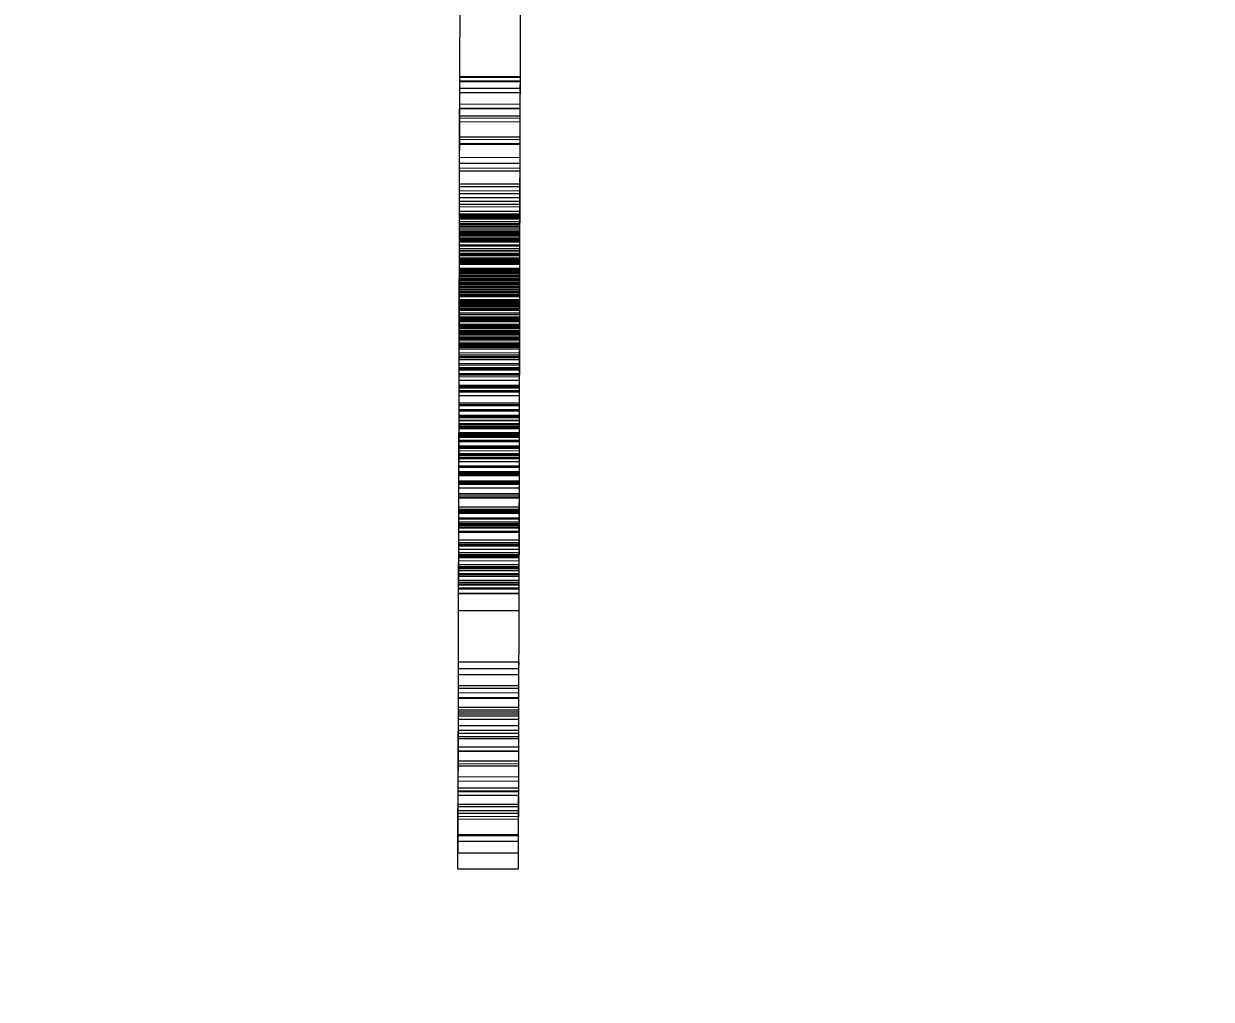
# Model space of a CAD drawing. Header units: millimetres. Extents: x -106145 to 154907, y -84585 to 152038.
# Drawn here: x 58778.1 to 58896.6, y 57751.4 to 57848.7 of the extents above; entities that cross this region are included whole.
import ezdxf

# ---------------------------------------------------------------- set-up
doc = ezdxf.new("R2010")
doc.units = ezdxf.units.MM
for name, color, linetype, lineweight in [('A-ANNO-DIMS', 211, 'Continuous', 9), ('A-ANNO-DIMS-300', 211, 'Continuous', 9), ('A-GENM', 13, 'Continuous', 5)]:
    doc.layers.add(name, color=color, linetype=linetype, lineweight=lineweight)
doc.styles.add('RomanS', font='romans__.ttf', dxfattribs={"width": 0.8, "height": 1200})
doc.dimstyles.new('Diagonal_-_4_mm_RomanS', dxfattribs={"dimscale": 304.8, "dimtxt": 1219.023462, "dimasz": 1.476378, "dimexe": 0.984252, "dimexo": 0.0625, "dimgap": 0.19685, "dimtad": 1, "dimdec": 0, "dimzin": 0, "dimdsep": 46, "dimtxsty": 'RomanS', "dimblk1": 'OBLIQUE', "dimblk2": 'OBLIQUE', "dimsah": 1, "dimcen": 0.09, "dimdle": 2.362205, "dimazin": 0, "dimtfac": 1, "dimtdec": 4, "dimtix": 1, "dimtmove": 0, "dimatfit": 3, "dimfxl": 2.362205, "dimfxlon": 1, "dimtvp": 1, "dimtolj": 1, "dimtzin": 0, "dimarcsym": 2})

# ---------------------------------------------------------------- blocks, each defined once
blk = doc.blocks.new('DIMBLOCK33-Site Plan')
at = {"layer": 'A-ANNO-DIMS-300', "transparency": 16777216}
for p, q in [((-65454.82, 47705.61), (79277.8, 131267.03)), ((79014.26, 130283.49), (78504.26, 131166.84)), ((78654.26, 130907.03), (79014.26, 130283.49)), ((-64471.28, 47442.07), (-64981.28, 48325.42)), ((-64831.28, 48065.61), (-64471.28, 47442.07))]:
    blk.add_line(p, q, dxfattribs=at)
at = {"layer": 'A-ANNO-DIMS-300', "lineweight": 35, "transparency": 16777216}
for p, q in [((78654.26, 130907.03), (78736.62, 131214.39)), ((78654.26, 130907.03), (78571.91, 130599.67)), ((-64831.28, 48065.61), (-64748.93, 48372.97)), ((-64831.28, 48065.61), (-64913.64, 47758.26))]:
    blk.add_line(p, q, dxfattribs=at)
at = {"layer": 'A-ANNO-DIMS-300', "color": 0, "transparency": 16777216, "insert": (3725.25, 89578.44), "char_height": 1200, "width": 6511.9447, "attachment_point": 1, "rotation": 30, "line_spacing_factor": 0.983083, "style": 'RomanS'}
blk.add_mtext('165683', dxfattribs=at)
blk = doc.blocks.new('_Oblique')
at = {"color": 0, "linetype": 'ByBlock', "lineweight": -2}
blk.add_line((-0.5, -0.5), (0.5, 0.5), dxfattribs=at)

msp = doc.modelspace()

# ---------------------------------------------------------------- linework, layer by layer
at = {"layer": 'A-GENM'}
for p, q in [((58821.62, 57843.48), (58821.7, 57883.2)), ((58827.7, 57883.18), (58827.62, 57843.47)), ((58821.61, 57841.48), (58821.62, 57843.73)), ((58827.62, 57843.71), (58827.61, 57841.47)), ((58821.61, 57841.87), (58821.62, 57843.48)), ((58821.61, 57840.33), (58821.62, 57843.05)), ((58821.62, 57843.48), (58827.62, 57843.47)), ((58821.62, 57843.39), (58827.62, 57843.38)), ((58821.62, 57843.05), (58827.62, 57843.04)), ((58827.61, 57842.96), (58821.62, 57842.98)), ((58821.62, 57842.98), (58827.61, 57842.96)), ((58827.62, 57843.47), (58827.61, 57841.86)), ((58827.62, 57843.04), (58827.61, 57840.31)), ((58821.59, 57830.05), (58821.61, 57842.31)), ((58821.61, 57842.31), (58827.61, 57842.3)), ((58821.61, 57841.89), (58827.61, 57841.88)), ((58821.61, 57839.33), (58821.61, 57841.87)), ((58821.61, 57841.87), (58827.61, 57841.86)), ((58827.61, 57842.3), (58827.59, 57830.04)), ((58827.61, 57841.86), (58827.61, 57839.32)), ((58821.6, 57836.78), (58821.61, 57840.33)), ((58821.6, 57837.2), (58821.6, 57840.27)), ((58821.6, 57840.27), (58827.6, 57840.25)), ((58821.61, 57840.73), (58827.61, 57840.72)), ((58821.61, 57840.33), (58827.61, 57840.31)), ((58827.61, 57840.31), (58827.6, 57836.76)), ((58827.6, 57840.25), (58827.6, 57837.19)), ((58821.59, 57832.76), (58821.61, 57839.33)), ((58827.6, 57839.5), (58821.6, 57839.52)), ((58821.61, 57839.33), (58827.61, 57839.32)), ((58821.61, 57838.96), (58827.61, 57838.94)), ((58827.61, 57839.32), (58827.59, 57832.75)), ((58821.59, 57834.34), (58821.6, 57837.2)), ((58821.59, 57835.42), (58821.6, 57837.2)), ((58821.59, 57832.5), (58821.6, 57836.78)), ((58821.6, 57837.45), (58827.6, 57837.44)), ((58821.6, 57837.2), (58827.6, 57837.19)), ((58821.6, 57837.2), (58827.6, 57837.19)), ((58821.6, 57837.2), (58827.6, 57837.19)), ((58827.6, 57836.76), (58821.6, 57836.78)), ((58827.6, 57836.65), (58821.6, 57836.67)), ((58827.6, 57837.19), (58827.59, 57834.33)), ((58827.6, 57837.19), (58827.59, 57835.4)), ((58827.6, 57836.76), (58827.59, 57832.49)), ((58821.58, 57831.41), (58821.59, 57835.42)), ((58821.59, 57835.42), (58827.59, 57835.4)), ((58827.59, 57835.4), (58827.58, 57831.4)), ((58821.58, 57831.01), (58821.59, 57834.34)), ((58821.59, 57834.83), (58827.59, 57834.82)), ((58821.59, 57834.82), (58827.59, 57834.81)), ((58821.59, 57834.34), (58827.59, 57834.33)), ((58827.59, 57834.33), (58827.58, 57831)), ((58821.6, 57834.05), (58827.6, 57834.04)), ((58821.58, 57829.44), (58821.59, 57832.5)), ((58821.59, 57832.76), (58827.59, 57832.75)), ((58821.59, 57832.5), (58827.59, 57832.49)), ((58821.59, 57832.08), (58827.59, 57832.07)), ((58827.59, 57832.49), (58827.58, 57829.42)), ((58821.57, 57827.18), (58821.58, 57831.41)), ((58821.57, 57826.59), (58821.58, 57831.01)), ((58821.58, 57831.79), (58827.58, 57831.78)), ((58821.58, 57831.41), (58827.58, 57831.4)), ((58821.58, 57828.54), (58821.59, 57831.19)), ((58827.58, 57831), (58821.58, 57831.01)), ((58821.58, 57828.03), (58821.59, 57830.68)), ((58821.59, 57830.74), (58827.59, 57830.73)), ((58827.58, 57831.4), (58827.57, 57827.17)), ((58827.58, 57831), (58827.57, 57826.58)), ((58827.59, 57831.18), (58827.58, 57828.53)), ((58827.59, 57830.67), (58827.58, 57828.02)), ((58821.58, 57827.91), (58821.59, 57830.6)), ((58821.58, 57829.27), (58821.59, 57830.58)), ((58827.58, 57830.44), (58821.58, 57830.46)), ((58821.58, 57829.47), (58821.59, 57830.05)), ((58821.58, 57827.92), (58821.59, 57829.78)), ((58821.58, 57828.36), (58821.59, 57829.63)), ((58821.59, 57830.05), (58827.59, 57830.04)), ((58821.59, 57829.63), (58821.59, 57830.05)), ((58821.59, 57829.79), (58827.59, 57829.78)), ((58821.59, 57829.78), (58827.59, 57829.77)), ((58821.59, 57829.71), (58827.59, 57829.69)), ((58821.59, 57829.63), (58827.59, 57829.62)), ((58821.59, 57829.53), (58827.59, 57829.52)), ((58827.59, 57830.58), (58827.58, 57827.9)), ((58827.59, 57830.57), (58827.58, 57829.26)), ((58827.59, 57830.04), (58827.58, 57829.45)), ((58827.59, 57829.77), (58827.58, 57827.9)), ((58827.59, 57829.62), (58827.58, 57828.35)), ((58827.59, 57830.04), (58827.59, 57829.62)), ((58821.57, 57824.84), (58821.58, 57828.54)), ((58821.58, 57827.92), (58821.58, 57829.47)), ((58821.58, 57829.47), (58827.58, 57829.45)), ((58821.58, 57827.61), (58821.58, 57829.44)), ((58821.58, 57829.44), (58827.58, 57829.42)), ((58827.58, 57829.35), (58821.58, 57829.36)), ((58821.58, 57827.41), (58821.58, 57829.27)), ((58821.58, 57829.27), (58827.58, 57829.26)), ((58821.58, 57829.02), (58827.58, 57829.01)), ((58821.58, 57828.82), (58827.58, 57828.8)), ((58821.58, 57828.71), (58827.58, 57828.7)), ((58821.58, 57828.54), (58827.58, 57828.53)), ((58821.58, 57828.18), (58821.58, 57828.52)), ((58821.58, 57828.52), (58827.58, 57828.5)), ((58821.58, 57826.11), (58821.58, 57828.36)), ((58821.58, 57828.36), (58827.58, 57828.35)), ((58827.58, 57828.53), (58827.57, 57824.83)), ((58827.58, 57829.45), (58827.58, 57827.9)), ((58827.58, 57829.42), (58827.58, 57827.6)), ((58827.58, 57829.26), (58827.58, 57827.39)), ((58827.58, 57828.5), (58827.58, 57828.17)), ((58827.58, 57828.35), (58827.58, 57826.1)), ((58821.57, 57824.33), (58821.58, 57828.03)), ((58821.57, 57824.76), (58821.58, 57827.96)), ((58821.57, 57824.98), (58821.58, 57827.91)), ((58821.57, 57824.21), (58821.57, 57827.18)), ((58821.57, 57827.18), (58827.57, 57827.17)), ((58821.58, 57827.22), (58821.58, 57828.18)), ((58821.58, 57828.18), (58827.58, 57828.17)), ((58821.58, 57828.03), (58827.58, 57828.02)), ((58821.58, 57827.64), (58821.58, 57828.01)), ((58821.58, 57827.59), (58821.58, 57828.01)), ((58821.58, 57827.67), (58821.58, 57828.01)), ((58821.58, 57828.01), (58827.58, 57827.99)), ((58821.58, 57828.01), (58827.58, 57827.99)), ((58821.58, 57828.01), (58827.58, 57827.99)), ((58821.58, 57827.96), (58827.58, 57827.94)), ((58821.58, 57825.69), (58821.58, 57827.92)), ((58821.58, 57827.92), (58827.58, 57827.9)), ((58821.58, 57825.71), (58821.58, 57827.92)), ((58821.58, 57827.92), (58827.58, 57827.9)), ((58821.58, 57827.91), (58827.58, 57827.9)), ((58821.58, 57825.69), (58821.58, 57827.85)), ((58821.58, 57827.85), (58827.58, 57827.83)), ((58821.58, 57827.72), (58827.58, 57827.7)), ((58821.58, 57826.7), (58821.58, 57827.67)), ((58821.58, 57827.67), (58827.58, 57827.66)), ((58821.58, 57827.66), (58827.58, 57827.65)), ((58821.58, 57826.58), (58821.58, 57827.64)), ((58821.58, 57827.64), (58827.58, 57827.62)), ((58821.58, 57826.98), (58821.58, 57827.61)), ((58821.58, 57827.61), (58827.58, 57827.6)), ((58821.58, 57826.32), (58821.58, 57827.59)), ((58821.58, 57827.59), (58827.58, 57827.57)), ((58821.58, 57825.2), (58821.58, 57827.41)), ((58821.58, 57827.41), (58827.58, 57827.39)), ((58827.58, 57827.3), (58821.58, 57827.32)), ((58821.58, 57827.3), (58827.58, 57827.29)), ((58821.58, 57825.75), (58821.58, 57827.22)), ((58821.58, 57827.22), (58827.58, 57827.2)), ((58821.58, 57827.11), (58827.58, 57827.1)), ((58821.58, 57827.1), (58827.58, 57827.09)), ((58827.58, 57828.02), (58827.57, 57824.32)), ((58827.58, 57827.94), (58827.57, 57824.74)), ((58827.58, 57827.9), (58827.57, 57824.97)), ((58827.57, 57827.17), (58827.57, 57824.2)), ((58827.58, 57828.17), (58827.58, 57827.2)), ((58827.58, 57827.99), (58827.58, 57827.62)), ((58827.58, 57827.99), (58827.58, 57827.57)), ((58827.58, 57827.99), (58827.58, 57827.66)), ((58827.58, 57827.9), (58827.58, 57825.68)), ((58827.58, 57827.9), (58827.58, 57825.7)), ((58827.58, 57827.83), (58827.58, 57825.68)), ((58827.58, 57827.66), (58827.58, 57826.69)), ((58827.58, 57827.62), (58827.58, 57826.57)), ((58827.58, 57827.6), (58827.58, 57826.97)), ((58827.58, 57827.57), (58827.58, 57826.31)), ((58827.58, 57827.39), (58827.58, 57825.19)), ((58827.58, 57827.2), (58827.58, 57825.74)), ((58821.57, 57821.22), (58821.58, 57826.98)), ((58821.57, 57826.68), (58827.57, 57826.67)), ((58821.57, 57824.94), (58821.57, 57826.59)), ((58821.57, 57826.59), (58827.57, 57826.58)), ((58821.57, 57824.98), (58821.58, 57826.58)), ((58821.57, 57824.07), (58821.58, 57826.32)), ((58821.57, 57822.83), (58821.58, 57826.11)), ((58821.58, 57827.08), (58827.58, 57827.07)), ((58821.58, 57826.98), (58827.58, 57826.97)), ((58821.58, 57825.61), (58821.58, 57826.98)), ((58821.58, 57826.98), (58827.58, 57826.97)), ((58821.58, 57826.98), (58827.58, 57826.97)), ((58821.58, 57825.24), (58821.58, 57826.7)), ((58821.58, 57826.7), (58827.58, 57826.69)), ((58821.58, 57826.69), (58827.58, 57826.68)), ((58821.58, 57826.59), (58827.58, 57826.58)), ((58821.58, 57826.58), (58827.58, 57826.57)), ((58821.58, 57826.57), (58827.58, 57826.56)), ((58821.58, 57826.32), (58827.58, 57826.31)), ((58821.58, 57826.11), (58827.58, 57826.1)), ((58821.58, 57826.09), (58827.58, 57826.07)), ((58821.58, 57826.09), (58827.58, 57826.08)), ((58827.58, 57826.97), (58827.57, 57821.21)), ((58827.57, 57826.58), (58827.57, 57824.93)), ((58827.58, 57826.57), (58827.57, 57824.97)), ((58827.58, 57826.31), (58827.57, 57824.05)), ((58827.58, 57826.1), (58827.57, 57822.81)), ((58827.58, 57826.97), (58827.58, 57825.59)), ((58827.58, 57826.69), (58827.58, 57825.23)), ((58821.56, 57819.18), (58821.57, 57824.94)), ((58821.56, 57817.73), (58821.57, 57824.76)), ((58821.57, 57823.83), (58821.58, 57825.75)), ((58821.57, 57823.66), (58821.58, 57825.71)), ((58821.57, 57822.95), (58821.58, 57825.69)), ((58821.57, 57822.86), (58821.58, 57825.69)), ((58821.57, 57824), (58821.58, 57825.61)), ((58821.57, 57825.38), (58827.57, 57825.37)), ((58821.57, 57823.32), (58821.58, 57825.24)), ((58821.57, 57823.14), (58821.58, 57825.2)), ((58821.57, 57822.9), (58821.57, 57824.98)), ((58821.57, 57822.19), (58821.57, 57824.98)), ((58821.57, 57824.98), (58827.57, 57824.97)), ((58821.57, 57824.98), (58827.57, 57824.97)), ((58821.57, 57824.94), (58827.57, 57824.93)), ((58821.57, 57823.56), (58821.57, 57824.94)), ((58821.57, 57824.94), (58827.57, 57824.93)), ((58821.57, 57824.94), (58827.57, 57824.93)), ((58821.57, 57824.88), (58827.57, 57824.87)), ((58821.57, 57821.65), (58821.57, 57824.84)), ((58821.57, 57824.84), (58827.57, 57824.83)), ((58821.57, 57824.78), (58827.57, 57824.77)), ((58821.57, 57824.76), (58827.57, 57824.74)), ((58821.58, 57825.87), (58827.58, 57825.86)), ((58821.58, 57825.75), (58827.58, 57825.74)), ((58821.58, 57825.71), (58827.58, 57825.7)), ((58821.58, 57825.69), (58827.58, 57825.68)), ((58821.58, 57825.69), (58827.58, 57825.68)), ((58821.58, 57825.61), (58827.58, 57825.59)), ((58821.58, 57825.29), (58827.58, 57825.28)), ((58821.58, 57825.26), (58827.58, 57825.25)), ((58821.58, 57825.24), (58827.58, 57825.23)), ((58821.58, 57825.2), (58827.58, 57825.19)), ((58821.58, 57825.09), (58827.58, 57825.07)), ((58821.58, 57825.07), (58827.58, 57825.05)), ((58827.57, 57824.93), (58827.56, 57819.16)), ((58827.57, 57824.74), (58827.56, 57817.72)), ((58827.58, 57825.74), (58827.57, 57823.82)), ((58827.58, 57825.7), (58827.57, 57823.64)), ((58827.58, 57825.68), (58827.57, 57822.84)), ((58827.58, 57825.68), (58827.57, 57822.94)), ((58827.58, 57825.59), (58827.57, 57823.99)), ((58827.58, 57825.23), (58827.57, 57823.31)), ((58827.58, 57825.19), (58827.57, 57823.13)), ((58827.57, 57824.97), (58827.57, 57822.18)), ((58827.57, 57824.97), (58827.57, 57822.89)), ((58827.57, 57824.93), (58827.57, 57823.55)), ((58827.57, 57824.83), (58827.57, 57821.64)), ((58821.56, 57822.47), (58821.57, 57824.21)), ((58821.56, 57816.8), (58821.57, 57823.83)), ((58821.57, 57824.37), (58827.57, 57824.36)), ((58821.57, 57821.14), (58821.57, 57824.33)), ((58821.57, 57824.33), (58827.57, 57824.32)), ((58821.57, 57824.27), (58827.57, 57824.26)), ((58821.57, 57824.24), (58827.57, 57824.23)), ((58821.57, 57824.21), (58827.57, 57824.2)), ((58821.57, 57824.13), (58827.57, 57824.12)), ((58821.57, 57820.78), (58821.57, 57824.07)), ((58821.57, 57824.07), (58827.57, 57824.05)), ((58821.57, 57824.05), (58827.57, 57824.04)), ((58821.57, 57822.31), (58821.57, 57824)), ((58821.57, 57824), (58827.57, 57823.99)), ((58821.57, 57823.86), (58827.57, 57823.85)), ((58821.57, 57823.83), (58827.57, 57823.81)), ((58821.57, 57823.83), (58827.57, 57823.82)), ((58821.57, 57822.04), (58821.57, 57823.66)), ((58821.57, 57823.66), (58827.57, 57823.64)), ((58821.57, 57821.95), (58821.57, 57823.56)), ((58821.57, 57823.56), (58827.57, 57823.55)), ((58827.57, 57824.2), (58827.56, 57822.45)), ((58827.57, 57823.82), (58827.56, 57816.79)), ((58827.57, 57824.32), (58827.57, 57821.13)), ((58827.57, 57824.05), (58827.57, 57820.77)), ((58827.57, 57823.99), (58827.57, 57822.3)), ((58827.57, 57823.64), (58827.57, 57822.03)), ((58827.57, 57823.55), (58827.57, 57821.94)), ((58821.56, 57816.29), (58821.57, 57823.32)), ((58821.56, 57820.12), (58821.57, 57822.95)), ((58821.56, 57819.42), (58821.57, 57822.86)), ((58821.56, 57818.37), (58821.57, 57822.83)), ((58821.56, 57821.88), (58821.56, 57822.47)), ((58821.56, 57822.47), (58827.56, 57822.45)), ((58821.57, 57822.79), (58821.57, 57823.41)), ((58821.57, 57823.41), (58827.57, 57823.39)), ((58821.57, 57823.35), (58827.57, 57823.34)), ((58821.57, 57823.32), (58827.57, 57823.31)), ((58821.57, 57823.23), (58827.57, 57823.22)), ((58821.57, 57821.53), (58821.57, 57823.14)), ((58821.57, 57823.14), (58827.57, 57823.13)), ((58821.57, 57822.99), (58827.57, 57822.98)), ((58821.57, 57822.95), (58827.57, 57822.94)), ((58821.57, 57820.84), (58821.57, 57822.9)), ((58821.57, 57822.9), (58827.57, 57822.89)), ((58821.57, 57822.9), (58827.57, 57822.89)), ((58821.57, 57822.89), (58827.57, 57822.88)), ((58827.57, 57822.84), (58821.57, 57822.86)), ((58821.57, 57822.83), (58827.57, 57822.81)), ((58821.57, 57820.98), (58821.57, 57822.79)), ((58821.57, 57822.79), (58827.57, 57822.78)), ((58821.57, 57822.76), (58827.57, 57822.75)), ((58821.57, 57822.72), (58827.57, 57822.71)), ((58821.57, 57822.72), (58827.57, 57822.71)), ((58821.57, 57822.56), (58827.57, 57822.55)), ((58821.57, 57822.55), (58827.57, 57822.53)), ((58821.57, 57822.48), (58827.57, 57822.46)), ((58827.57, 57823.31), (58827.56, 57816.27)), ((58827.57, 57822.94), (58827.56, 57820.1)), ((58827.57, 57822.84), (58827.56, 57819.41)), ((58827.57, 57822.81), (58827.56, 57818.36)), ((58827.56, 57822.45), (58827.56, 57821.86)), ((58827.57, 57823.39), (58827.57, 57822.78)), ((58827.57, 57823.13), (58827.57, 57821.51)), ((58827.57, 57822.89), (58827.57, 57820.83)), ((58827.57, 57822.78), (58827.57, 57820.97)), ((58821.56, 57818.73), (58821.57, 57822.31)), ((58821.56, 57819.91), (58821.57, 57822.19)), ((58821.56, 57820.27), (58821.57, 57821.95)), ((58821.56, 57821.88), (58827.56, 57821.86)), ((58821.56, 57819.28), (58821.57, 57821.65)), ((58821.56, 57820.32), (58821.57, 57821.53)), ((58821.56, 57816.9), (58821.57, 57821.22)), ((58821.57, 57822.31), (58827.57, 57822.3)), ((58821.57, 57822.23), (58827.57, 57822.22)), ((58821.57, 57822.21), (58827.57, 57822.2)), ((58821.57, 57822.19), (58827.57, 57822.18)), ((58821.57, 57820.83), (58821.57, 57822.04)), ((58821.57, 57822.04), (58827.57, 57822.03)), ((58821.57, 57821.95), (58827.57, 57821.94)), ((58821.57, 57821.74), (58827.57, 57821.72)), ((58821.57, 57821.65), (58827.57, 57821.64)), ((58821.57, 57821.55), (58827.57, 57821.54)), ((58821.57, 57821.53), (58827.57, 57821.51)), ((58821.57, 57821.22), (58827.57, 57821.21)), ((58827.57, 57822.3), (58827.56, 57818.72)), ((58827.57, 57822.18), (58827.56, 57819.89)), ((58827.57, 57821.94), (58827.56, 57820.26)), ((58827.57, 57821.64), (58827.56, 57819.26)), ((58827.57, 57821.51), (58827.56, 57820.31)), ((58827.57, 57821.21), (58827.56, 57816.89)), ((58827.57, 57822.03), (58827.57, 57820.82)), ((58821.56, 57818.77), (58821.57, 57821.14)), ((58821.56, 57817.94), (58821.57, 57820.98)), ((58821.56, 57819.24), (58821.57, 57820.84)), ((58821.56, 57816.33), (58821.57, 57820.78)), ((58821.56, 57820.52), (58827.56, 57820.5)), ((58821.56, 57820.5), (58827.56, 57820.49)), ((58821.56, 57819.9), (58821.56, 57820.34)), ((58821.56, 57820.34), (58827.56, 57820.33)), ((58821.56, 57820.32), (58827.56, 57820.31)), ((58821.56, 57816.69), (58821.56, 57820.27)), ((58821.56, 57820.27), (58827.56, 57820.26)), ((58821.56, 57820.17), (58827.56, 57820.16)), ((58821.56, 57820.17), (58827.56, 57820.16)), ((58821.56, 57818.05), (58821.56, 57820.12)), ((58827.56, 57820.1), (58821.56, 57820.12)), ((58821.57, 57821.14), (58827.57, 57821.13)), ((58821.57, 57821.12), (58827.57, 57821.11)), ((58821.57, 57821.04), (58827.57, 57821.03)), ((58821.57, 57820.98), (58827.57, 57820.97)), ((58821.57, 57820.87), (58827.57, 57820.86)), ((58821.57, 57820.84), (58827.57, 57820.83)), ((58821.57, 57820.83), (58827.57, 57820.82)), ((58821.57, 57820.78), (58827.57, 57820.77)), ((58821.57, 57820.71), (58827.57, 57820.7)), ((58821.57, 57820.61), (58827.57, 57820.6)), ((58827.57, 57821.13), (58827.56, 57818.75)), ((58827.57, 57820.97), (58827.56, 57817.93)), ((58827.57, 57820.83), (58827.56, 57819.23)), ((58827.57, 57820.77), (58827.56, 57816.31)), ((58827.56, 57820.33), (58827.56, 57819.89)), ((58827.56, 57820.26), (58827.56, 57816.67)), ((58827.56, 57820.1), (58827.56, 57818.03)), ((58821.55, 57814.86), (58821.56, 57819.18)), ((58821.56, 57819.92), (58827.56, 57819.9)), ((58821.56, 57819.92), (58827.56, 57819.9)), ((58821.56, 57819.31), (58821.56, 57819.91)), ((58821.56, 57819.91), (58827.56, 57819.89)), ((58821.56, 57818.56), (58821.56, 57819.9)), ((58821.56, 57819.9), (58827.56, 57819.89)), ((58821.56, 57819.74), (58827.56, 57819.73)), ((58821.56, 57819.5), (58827.56, 57819.48)), ((58821.56, 57816.84), (58821.56, 57819.42)), ((58821.56, 57819.42), (58827.56, 57819.41)), ((58821.56, 57819.4), (58827.56, 57819.39)), ((58821.56, 57819.31), (58827.56, 57819.3)), ((58821.56, 57817.8), (58821.56, 57819.28)), ((58821.56, 57819.28), (58827.56, 57819.26)), ((58821.56, 57818.17), (58821.56, 57819.24)), ((58821.56, 57819.24), (58827.56, 57819.23)), ((58821.56, 57819.23), (58827.56, 57819.22)), ((58821.56, 57819.18), (58827.56, 57819.16)), ((58821.56, 57819.17), (58827.56, 57819.16)), ((58821.56, 57819.11), (58827.56, 57819.09)), ((58827.56, 57818.98), (58821.56, 57818.99)), ((58827.56, 57819.16), (58827.55, 57814.85)), ((58827.56, 57819.89), (58827.56, 57818.55)), ((58827.56, 57819.89), (58827.56, 57819.3)), ((58827.56, 57819.41), (58827.56, 57816.83)), ((58827.56, 57819.26), (58827.56, 57817.79)), ((58827.56, 57819.23), (58827.56, 57818.15)), ((58821.54, 57809.66), (58821.56, 57817.73)), ((58821.55, 57813.71), (58821.56, 57817.94)), ((58821.56, 57817.29), (58821.56, 57818.77)), ((58821.56, 57818.77), (58827.56, 57818.75)), ((58821.56, 57818.75), (58827.56, 57818.74)), ((58821.56, 57816.77), (58821.56, 57818.73)), ((58827.56, 57818.72), (58821.56, 57818.73)), ((58821.56, 57818.72), (58827.56, 57818.7)), ((58821.56, 57818.67), (58827.56, 57818.65)), ((58821.56, 57816.48), (58821.56, 57818.56)), ((58821.56, 57818.56), (58827.56, 57818.55)), ((58821.56, 57818.5), (58827.56, 57818.49)), ((58821.56, 57818.37), (58827.56, 57818.36)), ((58821.56, 57817.79), (58821.56, 57818.17)), ((58821.56, 57818.17), (58827.56, 57818.15)), ((58827.56, 57818.11), (58821.56, 57818.13)), ((58821.56, 57818.13), (58827.56, 57818.11)), ((58821.56, 57816.73), (58821.56, 57818.05)), ((58821.56, 57818.05), (58827.56, 57818.03)), ((58821.56, 57817.94), (58827.56, 57817.93)), ((58821.56, 57817.82), (58827.56, 57817.81)), ((58821.56, 57817.81), (58827.56, 57817.8)), ((58821.56, 57817.28), (58821.56, 57817.8)), ((58821.56, 57817.8), (58827.56, 57817.79)), ((58821.56, 57817.79), (58827.56, 57817.77)), ((58821.56, 57817.73), (58827.56, 57817.72)), ((58821.56, 57817.7), (58827.56, 57817.69)), ((58827.56, 57817.72), (58827.54, 57809.65)), ((58827.56, 57817.93), (58827.55, 57813.7)), ((58827.56, 57818.75), (58827.56, 57817.28)), ((58827.56, 57818.72), (58827.56, 57816.75)), ((58827.56, 57818.55), (58827.56, 57816.46)), ((58827.56, 57818.15), (58827.56, 57817.77)), ((58827.56, 57818.03), (58827.56, 57816.72)), ((58827.56, 57817.79), (58827.56, 57817.26)), ((58821.55, 57814.34), (58821.56, 57817.42)), ((58821.55, 57814.46), (58821.56, 57816.9)), ((58821.55, 57815.27), (58821.56, 57816.84)), ((58821.55, 57814.72), (58821.56, 57816.69)), ((58821.55, 57813.71), (58821.56, 57816.48)), ((58821.56, 57817.5), (58827.56, 57817.49)), ((58821.56, 57817.42), (58827.56, 57817.41)), ((58821.56, 57817.33), (58827.56, 57817.31)), ((58821.56, 57817.31), (58827.56, 57817.3)), ((58821.56, 57816.77), (58821.56, 57817.29)), ((58821.56, 57817.29), (58827.56, 57817.28)), ((58821.56, 57817.28), (58827.56, 57817.26)), ((58821.56, 57817.13), (58827.56, 57817.11)), ((58821.56, 57816.9), (58827.56, 57816.89)), ((58821.56, 57816.84), (58827.56, 57816.83)), ((58821.56, 57816.8), (58827.56, 57816.79)), ((58821.56, 57813.7), (58821.56, 57816.77)), ((58827.56, 57816.75), (58821.56, 57816.77)), ((58821.56, 57816.77), (58827.56, 57816.75)), ((58821.56, 57816.77), (58827.56, 57816.75)), ((58821.56, 57816.73), (58827.56, 57816.72)), ((58827.56, 57816.67), (58821.56, 57816.69)), ((58821.56, 57816.61), (58827.56, 57816.59)), ((58821.56, 57816.54), (58827.56, 57816.53)), ((58821.56, 57816.48), (58827.56, 57816.46)), ((58821.56, 57816.46), (58827.56, 57816.45)), ((58827.56, 57817.41), (58827.55, 57814.33)), ((58827.56, 57816.89), (58827.55, 57814.44)), ((58827.56, 57816.83), (58827.55, 57815.26)), ((58827.56, 57816.67), (58827.55, 57814.71)), ((58827.56, 57816.46), (58827.55, 57813.7)), ((58827.56, 57817.28), (58827.56, 57816.75)), ((58827.56, 57816.75), (58827.56, 57813.69)), ((58821.55, 57815.94), (58827.55, 57815.92)), ((58821.55, 57815.73), (58827.55, 57815.72)), ((58821.55, 57815.23), (58821.55, 57815.58)), ((58821.55, 57815.58), (58827.55, 57815.56)), ((58821.55, 57815.58), (58827.55, 57815.57)), ((58821.55, 57815.46), (58827.55, 57815.45)), ((58821.55, 57815.28), (58827.55, 57815.27)), ((58821.55, 57814.72), (58821.55, 57815.27)), ((58821.55, 57815.27), (58827.55, 57815.26)), ((58821.56, 57816.33), (58827.56, 57816.31)), ((58821.56, 57816.29), (58827.56, 57816.27)), ((58827.55, 57815.56), (58827.55, 57815.22)), ((58827.55, 57815.26), (58827.55, 57814.71)), ((58821.55, 57815.23), (58827.55, 57815.22)), ((58821.55, 57812.41), (58821.55, 57814.86)), ((58821.55, 57814.86), (58827.55, 57814.85)), ((58821.55, 57814.72), (58827.55, 57814.71)), ((58821.55, 57814.72), (58827.55, 57814.71)), ((58821.55, 57813.7), (58821.55, 57814.46)), ((58821.55, 57814.46), (58827.55, 57814.44)), ((58821.55, 57813.19), (58821.55, 57814.34)), ((58821.55, 57814.34), (58827.55, 57814.33)), ((58821.55, 57814.21), (58827.55, 57814.2)), ((58827.55, 57814.85), (58827.55, 57812.4)), ((58827.55, 57814.44), (58827.55, 57813.69)), ((58827.55, 57814.33), (58827.55, 57813.18)), ((58821.54, 57809.47), (58821.55, 57813.71)), ((58821.54, 57810.95), (58821.55, 57813.71)), ((58821.55, 57813.84), (58827.55, 57813.83)), ((58827.55, 57813.7), (58821.55, 57813.71)), ((58827.55, 57813.7), (58821.55, 57813.71)), ((58821.55, 57813.71), (58827.55, 57813.7)), ((58821.55, 57813.71), (58827.55, 57813.7)), ((58821.55, 57813.7), (58827.55, 57813.69)), ((58821.55, 57813.54), (58827.55, 57813.52)), ((58821.55, 57813.19), (58827.55, 57813.18)), ((58821.55, 57812.57), (58821.55, 57813.19)), ((58821.55, 57813.19), (58827.55, 57813.18)), ((58821.56, 57813.7), (58827.56, 57813.69)), ((58827.55, 57813.7), (58827.54, 57810.93)), ((58827.55, 57813.7), (58827.54, 57809.46)), ((58827.55, 57813.18), (58827.55, 57812.56)), ((58821.54, 57810.76), (58821.55, 57812.57)), ((58821.54, 57810.25), (58821.55, 57812.06)), ((58821.55, 57812.06), (58821.55, 57812.68)), ((58821.55, 57812.68), (58827.55, 57812.67)), ((58821.55, 57812.57), (58827.55, 57812.56)), ((58821.55, 57812.54), (58827.55, 57812.53)), ((58821.55, 57811.66), (58821.55, 57812.41)), ((58821.55, 57812.41), (58827.55, 57812.4)), ((58821.55, 57812.17), (58827.55, 57812.16)), ((58821.55, 57812.06), (58827.55, 57812.05)), ((58821.55, 57812.03), (58827.55, 57812.02)), ((58827.55, 57812.56), (58827.54, 57810.75)), ((58827.55, 57812.05), (58827.54, 57810.24)), ((58827.55, 57812.67), (58827.55, 57812.05)), ((58827.55, 57812.4), (58827.55, 57811.64)), ((58821.54, 57808.86), (58821.54, 57810.95)), ((58821.54, 57810.95), (58827.54, 57810.93)), ((58821.54, 57810.82), (58827.54, 57810.8)), ((58821.54, 57807.72), (58821.54, 57810.76)), ((58821.54, 57810.76), (58827.54, 57810.75)), ((58821.54, 57810.66), (58827.54, 57810.64)), ((58821.55, 57811.66), (58827.55, 57811.64)), ((58827.54, 57810.93), (58827.54, 57808.85)), ((58827.54, 57810.75), (58827.54, 57807.71)), ((58821.53, 57806.43), (58821.54, 57809.47)), ((58821.54, 57807.21), (58821.54, 57810.25)), ((58821.54, 57810.25), (58827.54, 57810.24)), ((58821.54, 57810.15), (58827.54, 57810.13)), ((58821.54, 57809.51), (58821.54, 57810.13)), ((58821.54, 57809.68), (58821.54, 57810.13)), ((58821.54, 57810.13), (58827.54, 57810.11)), ((58821.54, 57810.13), (58827.54, 57810.11)), ((58821.54, 57809.7), (58827.54, 57809.68)), ((58821.54, 57808.35), (58821.54, 57809.68)), ((58821.54, 57809.68), (58827.54, 57809.67)), ((58821.54, 57807.59), (58821.54, 57809.66)), ((58821.54, 57809.66), (58827.54, 57809.65)), ((58821.54, 57809.19), (58821.54, 57809.61)), ((58821.54, 57809.17), (58821.54, 57809.61)), ((58821.54, 57809.61), (58827.54, 57809.59)), ((58821.54, 57809.61), (58827.54, 57809.6)), ((58821.54, 57809.61), (58827.54, 57809.6)), ((58821.54, 57807.8), (58821.54, 57809.51)), ((58821.54, 57809.51), (58827.54, 57809.5)), ((58821.54, 57809.47), (58827.54, 57809.46)), ((58827.54, 57809.46), (58827.53, 57806.41)), ((58827.54, 57810.24), (58827.54, 57807.2)), ((58827.54, 57810.11), (58827.54, 57809.5)), ((58827.54, 57810.11), (58827.54, 57809.67)), ((58827.54, 57809.67), (58827.54, 57808.33)), ((58827.54, 57809.65), (58827.54, 57807.57)), ((58827.54, 57809.6), (58827.54, 57809.18)), ((58827.54, 57809.6), (58827.54, 57809.16)), ((58827.54, 57809.5), (58827.54, 57807.79)), ((58821.53, 57806.41), (58821.54, 57808.59)), ((58821.53, 57806.23), (58821.54, 57808.48)), ((58821.53, 57806.26), (58821.54, 57808.35)), ((58821.54, 57807.93), (58821.54, 57809.19)), ((58821.54, 57809.19), (58827.54, 57809.18)), ((58821.54, 57809.19), (58827.54, 57809.17)), ((58821.54, 57807.83), (58821.54, 57809.17)), ((58821.54, 57809.17), (58827.54, 57809.16)), ((58821.54, 57807.51), (58821.54, 57808.86)), ((58821.54, 57808.86), (58827.54, 57808.85)), ((58821.54, 57808.75), (58827.54, 57808.73)), ((58821.54, 57808.59), (58827.54, 57808.58)), ((58821.54, 57808.48), (58827.54, 57808.46)), ((58821.54, 57808.45), (58827.54, 57808.44)), ((58821.54, 57808.35), (58827.54, 57808.33)), ((58827.54, 57808.58), (58827.53, 57806.4)), ((58827.54, 57808.46), (58827.53, 57806.22)), ((58827.54, 57808.33), (58827.53, 57806.24)), ((58827.54, 57809.18), (58827.54, 57807.92)), ((58827.54, 57809.16), (58827.54, 57807.82)), ((58827.54, 57808.85), (58827.54, 57807.5)), ((58821.51, 57794.8), (58821.53, 57807.06)), ((58821.53, 57805.7), (58821.54, 57807.93)), ((58821.53, 57805.75), (58821.54, 57807.83)), ((58821.53, 57805.08), (58821.54, 57807.8)), ((58821.53, 57807.06), (58821.54, 57807.51)), ((58821.53, 57802.98), (58821.54, 57807.21)), ((58821.53, 57807.08), (58827.53, 57807.07)), ((58821.53, 57806.64), (58821.53, 57807.06)), ((58821.53, 57807.06), (58827.53, 57807.05)), ((58821.53, 57807.06), (58827.53, 57807.05)), ((58821.53, 57807.06), (58827.53, 57807.05)), ((58821.54, 57807.98), (58827.54, 57807.96)), ((58821.54, 57807.94), (58827.54, 57807.92)), ((58821.54, 57807.93), (58827.54, 57807.92)), ((58821.54, 57807.83), (58827.54, 57807.82)), ((58821.54, 57807.8), (58827.54, 57807.79)), ((58821.54, 57807.72), (58827.54, 57807.71)), ((58821.54, 57807.59), (58827.54, 57807.57)), ((58821.54, 57807.59), (58827.54, 57807.58)), ((58821.54, 57807.51), (58827.54, 57807.5)), ((58821.54, 57807.49), (58827.54, 57807.47)), ((58821.54, 57807.21), (58827.54, 57807.2)), ((58827.53, 57807.05), (58827.51, 57794.79)), ((58827.54, 57807.92), (58827.53, 57805.69)), ((58827.54, 57807.82), (58827.53, 57805.73)), ((58827.54, 57807.79), (58827.53, 57805.06)), ((58827.54, 57807.5), (58827.53, 57807.05)), ((58827.54, 57807.2), (58827.53, 57802.97)), ((58827.53, 57807.05), (58827.53, 57806.62)), ((58821.52, 57800.01), (58821.53, 57806.41)), ((58821.53, 57805.38), (58821.53, 57806.64)), ((58821.53, 57806.64), (58827.53, 57806.62)), ((58821.53, 57806.64), (58827.53, 57806.63)), ((58821.53, 57806.54), (58827.53, 57806.52)), ((58821.53, 57804.61), (58821.53, 57806.43)), ((58821.53, 57806.43), (58827.53, 57806.41)), ((58821.53, 57806.41), (58827.53, 57806.4)), ((58821.53, 57806.15), (58827.53, 57806.14)), ((58821.53, 57805.88), (58827.53, 57805.87)), ((58827.53, 57806.4), (58827.52, 57800)), ((58827.53, 57806.62), (58827.53, 57805.37)), ((58827.53, 57806.41), (58827.53, 57804.6)), ((58821.52, 57802.45), (58821.53, 57805.7)), ((58821.52, 57801.53), (58821.53, 57805.08)), ((58821.53, 57802.98), (58821.53, 57805.75)), ((58821.53, 57805.75), (58827.53, 57805.73)), ((58821.53, 57805.7), (58827.53, 57805.69)), ((58821.53, 57805.06), (58821.53, 57805.53)), ((58821.53, 57805.53), (58827.53, 57805.51)), ((58821.53, 57805.48), (58827.53, 57805.47)), ((58821.53, 57805.41), (58827.53, 57805.39)), ((58821.53, 57803.14), (58821.53, 57805.38)), ((58821.53, 57805.38), (58827.53, 57805.37)), ((58821.53, 57805.08), (58827.53, 57805.06)), ((58821.53, 57803.67), (58821.53, 57805.06)), ((58821.53, 57805.06), (58827.53, 57805.05)), ((58821.53, 57804.64), (58827.53, 57804.62)), ((58821.53, 57803.99), (58821.53, 57804.61)), ((58821.53, 57804.61), (58827.53, 57804.6)), ((58827.53, 57805.69), (58827.52, 57802.44)), ((58827.53, 57805.06), (58827.52, 57801.51)), ((58827.53, 57805.73), (58827.53, 57802.97)), ((58827.53, 57805.51), (58827.53, 57805.05)), ((58827.53, 57805.37), (58827.53, 57803.13)), ((58827.53, 57805.05), (58827.53, 57803.65)), ((58827.53, 57804.6), (58827.53, 57803.98)), ((58821.52, 57801.51), (58821.53, 57803.67)), ((58821.53, 57804.09), (58821.53, 57804.51)), ((58821.53, 57804.51), (58827.53, 57804.49)), ((58821.53, 57802.82), (58821.53, 57804.09)), ((58821.53, 57804.09), (58827.53, 57804.07)), ((58821.53, 57803.99), (58827.53, 57803.98)), ((58821.53, 57803.96), (58827.53, 57803.95)), ((58827.53, 57803.8), (58821.53, 57803.82)), ((58821.53, 57803.71), (58827.53, 57803.69)), ((58821.53, 57803.67), (58827.53, 57803.65)), ((58827.53, 57803.65), (58827.52, 57801.49)), ((58827.53, 57804.49), (58827.53, 57804.07)), ((58827.53, 57804.07), (58827.53, 57802.81)), ((58821.51, 57798.04), (58821.52, 57802.45)), ((58821.52, 57799.9), (58821.53, 57803.14)), ((58821.52, 57798.74), (58821.53, 57802.98)), ((58821.52, 57800.22), (58821.53, 57802.98)), ((58821.52, 57800.57), (58821.53, 57802.82)), ((58821.52, 57802.45), (58827.52, 57802.44)), ((58821.53, 57803.16), (58827.53, 57803.15)), ((58821.53, 57803.14), (58827.53, 57803.13)), ((58827.53, 57802.97), (58821.53, 57802.98)), ((58821.53, 57802.98), (58827.53, 57802.97)), ((58827.53, 57802.97), (58821.53, 57802.98)), ((58821.53, 57802.98), (58827.53, 57802.97)), ((58821.53, 57802.85), (58827.53, 57802.84)), ((58821.53, 57802.82), (58827.53, 57802.81)), ((58827.52, 57802.44), (58827.51, 57798.02)), ((58827.53, 57803.13), (58827.52, 57799.89)), ((58827.53, 57802.97), (58827.52, 57798.73)), ((58827.53, 57802.97), (58827.52, 57800.21)), ((58827.53, 57802.81), (58827.52, 57800.55)), ((58821.51, 57797.25), (58821.52, 57801.53)), ((58821.51, 57795.68), (58821.52, 57801.44)), ((58821.52, 57801.9), (58827.52, 57801.89)), ((58821.52, 57801.76), (58827.52, 57801.75)), ((58821.52, 57801.57), (58827.52, 57801.55)), ((58827.52, 57801.51), (58821.52, 57801.53)), ((58821.52, 57798.68), (58821.52, 57801.51)), ((58821.52, 57801.51), (58827.52, 57801.49)), ((58821.52, 57800.06), (58821.52, 57801.44)), ((58821.52, 57801.44), (58827.52, 57801.43)), ((58821.52, 57801.44), (58827.52, 57801.43)), ((58827.52, 57801.4), (58821.52, 57801.42)), ((58827.52, 57801.51), (58827.51, 57797.24)), ((58827.52, 57801.43), (58827.51, 57795.66)), ((58827.52, 57801.49), (58827.52, 57798.67)), ((58827.52, 57801.43), (58827.52, 57800.05)), ((58821.51, 57797.28), (58821.52, 57800.57)), ((58821.51, 57795.51), (58821.52, 57800.01)), ((58821.51, 57795.48), (58821.52, 57799.9)), ((58821.52, 57800.57), (58827.52, 57800.55)), ((58821.52, 57800.55), (58827.52, 57800.54)), ((58821.52, 57800.33), (58827.52, 57800.31)), ((58821.52, 57798.13), (58821.52, 57800.22)), ((58821.52, 57800.22), (58827.52, 57800.21)), ((58821.52, 57800.09), (58827.52, 57800.07)), ((58821.52, 57798.46), (58821.52, 57800.06)), ((58821.52, 57800.06), (58827.52, 57800.05)), ((58821.52, 57800.01), (58827.52, 57800)), ((58821.52, 57799.9), (58827.52, 57799.89)), ((58827.52, 57800.55), (58827.51, 57797.27)), ((58827.52, 57800), (58827.51, 57795.5)), ((58827.52, 57799.89), (58827.51, 57795.47)), ((58827.52, 57800.21), (58827.52, 57798.12)), ((58827.52, 57800.05), (58827.52, 57798.44)), ((58821.51, 57795.7), (58821.52, 57798.74)), ((58821.51, 57795.75), (58821.52, 57798.68)), ((58821.52, 57799.45), (58827.52, 57799.44)), ((58821.52, 57799.35), (58827.52, 57799.34)), ((58821.52, 57799.08), (58827.52, 57799.06)), ((58821.52, 57795.82), (58821.52, 57798.89)), ((58827.52, 57798.87), (58821.52, 57798.89)), ((58821.52, 57798.88), (58827.52, 57798.86)), ((58821.52, 57798.8), (58827.52, 57798.79)), ((58821.52, 57798.74), (58827.52, 57798.73)), ((58821.52, 57798.73), (58827.52, 57798.72)), ((58821.52, 57798.68), (58827.52, 57798.67)), ((58827.52, 57798.73), (58827.51, 57795.68)), ((58827.52, 57798.87), (58827.52, 57795.81)), ((58821.51, 57796.77), (58821.52, 57798.46)), ((58821.51, 57796.78), (58821.52, 57798.13)), ((58821.51, 57795.59), (58821.51, 57798.04)), ((58821.51, 57798.04), (58827.51, 57798.02)), ((58821.51, 57798.02), (58827.51, 57798.01)), ((58821.52, 57798.54), (58827.52, 57798.53)), ((58821.52, 57798.46), (58827.52, 57798.44)), ((58821.52, 57798.13), (58827.52, 57798.12)), ((58827.52, 57798.67), (58827.51, 57795.74)), ((58827.52, 57798.44), (58827.51, 57796.76)), ((58827.52, 57798.12), (58827.51, 57796.77)), ((58827.51, 57798.02), (58827.51, 57795.58)), ((58821.5, 57792.83), (58821.51, 57797.28)), ((58821.5, 57793.19), (58821.51, 57796.77)), ((58821.51, 57797.28), (58827.51, 57797.27)), ((58821.51, 57794.19), (58821.51, 57797.25)), ((58821.51, 57797.25), (58827.51, 57797.24)), ((58821.51, 57797.02), (58827.51, 57797)), ((58821.51, 57797), (58827.51, 57796.99)), ((58821.51, 57796.83), (58827.51, 57796.82)), ((58821.51, 57796.33), (58821.51, 57796.78)), ((58821.51, 57796.78), (58827.51, 57796.77)), ((58821.51, 57796.77), (58827.51, 57796.76)), ((58821.51, 57796.76), (58827.51, 57796.75)), ((58821.51, 57796.67), (58827.51, 57796.66)), ((58821.51, 57796.33), (58827.51, 57796.32)), ((58827.51, 57797.27), (58827.5, 57792.81)), ((58827.51, 57796.76), (58827.5, 57793.17)), ((58827.51, 57797.24), (58827.51, 57794.18)), ((58827.51, 57796.77), (58827.51, 57796.32)), ((58821.5, 57793.27), (58821.51, 57795.75)), ((58821.5, 57791.88), (58821.51, 57795.68)), ((58821.5, 57792.76), (58821.51, 57795.59)), ((58821.5, 57793.03), (58821.51, 57795.51)), ((58821.5, 57793.04), (58821.51, 57795.48)), ((58821.51, 57795.99), (58827.51, 57795.98)), ((58827.51, 57795.96), (58821.51, 57795.98)), ((58821.51, 57795.81), (58827.51, 57795.8)), ((58821.51, 57795.75), (58827.51, 57795.74)), ((58821.51, 57793.89), (58821.51, 57795.7)), ((58821.51, 57795.7), (58827.51, 57795.68)), ((58821.51, 57795.68), (58827.51, 57795.66)), ((58821.51, 57795.59), (58827.51, 57795.58)), ((58821.51, 57795.51), (58827.51, 57795.5)), ((58821.51, 57795.49), (58827.51, 57795.48)), ((58821.51, 57795.48), (58827.51, 57795.47)), ((58821.51, 57795.18), (58827.51, 57795.17)), ((58821.52, 57795.82), (58827.52, 57795.81)), ((58827.51, 57795.74), (58827.5, 57793.25)), ((58827.51, 57795.66), (58827.5, 57791.86)), ((58827.51, 57795.58), (58827.5, 57792.74)), ((58827.51, 57795.5), (58827.5, 57793.01)), ((58827.51, 57795.47), (58827.5, 57793.02)), ((58827.51, 57795.68), (58827.51, 57793.87)), ((58821.5, 57792.36), (58821.51, 57794.19)), ((58821.51, 57794.8), (58827.51, 57794.79)), ((58821.51, 57794.63), (58827.51, 57794.61)), ((58821.51, 57794.54), (58827.51, 57794.53)), ((58821.51, 57794.42), (58827.51, 57794.41)), ((58821.51, 57793.78), (58821.51, 57794.4)), ((58821.51, 57794.4), (58827.51, 57794.38)), ((58821.51, 57794.2), (58827.51, 57794.19)), ((58821.51, 57794.19), (58827.51, 57794.18)), ((58827.51, 57794.18), (58827.5, 57792.35)), ((58827.51, 57794.38), (58827.51, 57793.76)), ((58821.5, 57793.27), (58821.51, 57793.89)), ((58821.5, 57793.63), (58827.5, 57793.61)), ((58821.5, 57793.27), (58827.5, 57793.25)), ((58821.5, 57793.27), (58827.5, 57793.25)), ((58821.5, 57791.22), (58821.5, 57793.19)), ((58827.5, 57793.17), (58821.5, 57793.19)), ((58821.5, 57793.04), (58827.5, 57793.02)), ((58821.5, 57790.2), (58821.5, 57793.03)), ((58821.5, 57793.03), (58827.5, 57793.01)), ((58821.5, 57792.96), (58827.5, 57792.95)), ((58821.5, 57792.83), (58827.5, 57792.81)), ((58827.5, 57792.74), (58821.5, 57792.76)), ((58821.5, 57792.76), (58827.5, 57792.74)), ((58821.51, 57793.91), (58827.51, 57793.9)), ((58821.51, 57793.89), (58827.51, 57793.87)), ((58821.51, 57793.78), (58827.51, 57793.76)), ((58827.51, 57793.87), (58827.5, 57793.25)), ((58827.5, 57793.17), (58827.5, 57791.21)), ((58827.5, 57793.01), (58827.5, 57790.19)), ((58821.47, 57779.7), (58821.49, 57791.88)), ((58827.49, 57791.86), (58821.49, 57791.88)), ((58821.5, 57792.47), (58827.5, 57792.46)), ((58821.5, 57791.73), (58821.5, 57792.36)), ((58821.5, 57792.36), (58827.5, 57792.35)), ((58821.5, 57791.96), (58827.5, 57791.95)), ((58827.49, 57791.86), (58827.47, 57779.69)), ((58827.5, 57792.35), (58827.5, 57791.72)), ((58827.5, 57790.19), (58821.5, 57790.2)), ((58821.5, 57790.2), (58827.5, 57790.19)), ((58821.48, 57784.46), (58821.49, 57785.09)), ((58821.49, 57785.09), (58827.49, 57785.08)), ((58827.49, 57785.08), (58827.48, 57784.44)), ((58821.48, 57782.74), (58821.48, 57784.46)), ((58821.48, 57784.46), (58827.48, 57784.44)), ((58821.48, 57784.43), (58827.48, 57784.41)), ((58821.48, 57780.58), (58821.48, 57783.8)), ((58827.48, 57783.79), (58821.48, 57783.8)), ((58827.48, 57784.44), (58827.48, 57782.73)), ((58827.48, 57783.79), (58827.48, 57780.57)), ((58821.48, 57780.3), (58821.48, 57782.74)), ((58821.48, 57782.74), (58827.48, 57782.73)), ((58821.48, 57782.47), (58827.48, 57782.46)), ((58827.48, 57782.73), (58827.48, 57780.29)), ((58821.47, 57780.11), (58821.48, 57781.53)), ((58821.48, 57781.53), (58821.48, 57782.03)), ((58821.48, 57782.03), (58827.48, 57782.01)), ((58821.48, 57781.53), (58827.48, 57781.52)), ((58821.48, 57781.46), (58827.48, 57781.44)), ((58827.48, 57781.52), (58827.47, 57780.1)), ((58827.48, 57782.01), (58827.48, 57781.52)), ((58821.47, 57776.18), (58821.48, 57780.58)), ((58821.47, 57777.44), (58821.48, 57780.3)), ((58821.47, 57777.97), (58821.47, 57780.11)), ((58821.47, 57780.11), (58827.47, 57780.1)), ((58821.47, 57779.92), (58827.47, 57779.9)), ((58821.48, 57780.58), (58827.48, 57780.57)), ((58821.48, 57780.3), (58827.48, 57780.29)), ((58827.48, 57780.57), (58827.47, 57776.17)), ((58827.48, 57780.29), (58827.47, 57777.43)), ((58827.47, 57780.1), (58827.47, 57777.96)), ((58821.46, 57776.62), (58821.47, 57779.7)), ((58821.47, 57779.7), (58827.47, 57779.69)), ((58821.47, 57779.38), (58827.47, 57779.36)), ((58821.47, 57778.74), (58827.47, 57778.73)), ((58827.47, 57779.69), (58827.46, 57776.61)), ((58821.46, 57778.28), (58827.46, 57778.26)), ((58821.46, 57775.23), (58821.47, 57777.97)), ((58821.46, 57774.73), (58821.47, 57777.44)), ((58821.47, 57777.97), (58827.47, 57777.96)), ((58821.47, 57777.65), (58827.47, 57777.64)), ((58821.47, 57777.44), (58827.47, 57777.43)), ((58827.47, 57777.96), (58827.46, 57775.21)), ((58827.47, 57777.43), (58827.46, 57774.72)), ((58821.43, 57764.46), (58821.46, 57776.62)), ((58821.46, 57776.62), (58827.46, 57776.61)), ((58821.46, 57772.24), (58821.47, 57776.18)), ((58821.47, 57776.23), (58827.47, 57776.22)), ((58821.47, 57776.18), (58827.47, 57776.17)), ((58827.46, 57776.61), (58827.43, 57764.45)), ((58827.47, 57776.17), (58827.46, 57772.22)), ((58821.46, 57773.21), (58821.46, 57775.23)), ((58821.46, 57775.23), (58827.46, 57775.21)), ((58821.46, 57775.21), (58827.46, 57775.2)), ((58827.46, 57775.21), (58827.46, 57773.19)), ((58821.46, 57774.95), (58827.46, 57774.93)), ((58821.46, 57772.54), (58821.46, 57774.73)), ((58821.46, 57774.73), (58827.46, 57774.72)), ((58827.46, 57774.72), (58827.46, 57772.52)), ((58821.44, 57766.04), (58821.46, 57773.21)), ((58821.46, 57773.65), (58827.46, 57773.63)), ((58821.46, 57773.21), (58827.46, 57773.19)), ((58827.46, 57773.19), (58827.44, 57766.03)), ((58821.45, 57770.91), (58821.46, 57772.54)), ((58821.45, 57769.42), (58821.46, 57772.24)), ((58821.46, 57772.54), (58827.46, 57772.52)), ((58821.46, 57772.24), (58827.46, 57772.22)), ((58821.46, 57772.17), (58827.46, 57772.15)), ((58821.46, 57771.79), (58827.46, 57771.78)), ((58827.46, 57772.52), (58827.45, 57770.9)), ((58827.46, 57772.22), (58827.45, 57769.41)), ((58821.45, 57770.28), (58821.45, 57770.91)), ((58821.45, 57770.91), (58827.45, 57770.9)), ((58821.45, 57770.66), (58827.45, 57770.65)), ((58821.45, 57770.28), (58827.45, 57770.26)), ((58827.45, 57770.9), (58827.45, 57770.26)), ((58821.45, 57770.01), (58827.45, 57770)), ((58821.45, 57769.69), (58827.45, 57769.67)), ((58821.45, 57767.77), (58821.45, 57769.42)), ((58821.45, 57769.42), (58827.45, 57769.41)), ((58827.45, 57769.41), (58827.45, 57767.76)), ((58821.45, 57767.9), (58827.45, 57767.88)), ((58821.45, 57767.21), (58821.45, 57767.77)), ((58821.45, 57767.77), (58827.45, 57767.76)), ((58821.45, 57767.21), (58827.45, 57767.2)), ((58827.45, 57767.76), (58827.45, 57767.2)), ((58821.44, 57766.04), (58827.44, 57766.03)), ((58821.43, 57764.46), (58827.43, 57764.45))]:
    msp.add_line(p, q, dxfattribs=at)

# ---------------------------------------------------------------- dimensions: what is measured, and where the dimension line sits
at = {"layer": 'A-ANNO-DIMS'}
dim = msp.add_linear_dim(base=(78654.26, 130907.03), p1=(-64471.28, 47442.07), p2=(79014.26, 130283.49), angle=30, dimstyle='Diagonal_-_4_mm_RomanS', override={"dimpost": '<>', "dimfxl": 165682.835536}, dxfattribs=at)
dim.commit()
dim.dimension.update_dxf_attribs({"geometry": 'DIMBLOCK33-Site Plan', "text_midpoint": (6578.73, 90062.68)})

doc.saveas('drawing.dxf')
